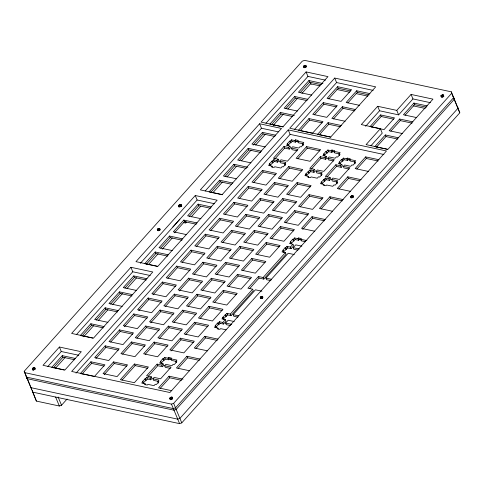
<?xml version="1.0" encoding="UTF-8"?>
<svg xmlns="http://www.w3.org/2000/svg" width="484" height="484" viewBox="0 0 484 484"><rect width="100%" height="100%" fill="white"/><g stroke="black" fill="none" stroke-linecap="round" stroke-linejoin="round"><path stroke-width="0.73" d="M32.331 368.869C32.495 367.659 35.453 366.933 35.078 368.596C34.34 370.817 30.891 367.949 32.864 370.151M157.233 229.416C158.855 233.3 162.079 225.604 157.233 229.416L157.766 230.699M178.517 205.833C178.687 204.623 181.639 203.897 181.264 205.561C180.526 207.781 177.077 204.913 179.05 207.116M169.775 398.356C169.944 397.134 172.933 396.396 172.552 398.078C171.814 400.316 168.329 397.443 170.308 399.639M303.432 66.375C305.053 70.253 308.272 62.557 303.432 66.375L303.964 67.651M260.223 297.351C261.844 301.229 265.063 293.534 260.223 297.351L260.755 298.628M350.561 196.601C352.183 200.479 355.401 192.783 350.561 196.601L351.094 197.877M440.888 95.856C442.515 99.74 445.734 92.045 440.888 95.856L441.42 97.139M67.076 399.046L61.529 405.241L59.344 406.015L36.391 401.091L24.2 371.288L302.246 61.196L304.605 60.361L451.33 91.833L459.8 112.796L181.772 422.865L179.594 423.639L32.64 392.119L32.325 390.812M59.405 347.028L43.009 365.317L64.898 370.012L81.294 351.723L59.405 347.028L61.274 351.511L78.783 355.268M130.91 267.289L71.608 333.422L93.497 338.116L152.799 271.984L130.91 267.289L132.773 271.772L150.282 275.529M195.258 195.518L135.962 261.65L157.851 266.351L217.147 200.213L195.258 195.518L197.127 200.001L214.636 203.758M259.612 123.753L200.309 189.885L222.198 194.58L281.5 128.448L259.612 123.753L261.475 128.236L278.258 131.836M306.088 71.922L261.088 122.107L282.977 126.802L327.971 76.617L306.088 71.922L307.951 76.405L325.46 80.162M172.885 226.99L179.86 219.21M47.855 366.479L61.274 351.511M76.49 334.541L132.773 271.772M140.342 263.332L197.127 200.001M205.192 191.005L261.475 128.236M265.952 123.245L307.951 76.405M75.522 358.499L62.261 355.655L51.776 367.35L64.299 370.036M104.127 326.603L90.865 323.76L80.374 335.454L92.904 338.141M118.423 310.655L105.161 307.812L94.676 319.507L107.938 322.35M132.725 294.708L119.463 291.864L108.979 303.559L122.24 306.402M147.027 278.76L133.766 275.916L123.275 287.611L136.536 290.454M168.474 254.838L155.213 251.989L144.728 263.689L157.252 266.375M182.777 238.884L169.515 236.041L159.03 247.735L172.286 250.585M197.079 222.936L183.817 220.093L173.326 231.788L186.588 234.637M211.375 206.989L198.113 204.145L187.629 215.84L200.89 218.683M232.828 183.067L219.567 180.223L209.076 191.918L222.338 194.762M247.862 167.276L233.863 164.276L223.378 175.97L236.64 178.814M261.427 151.171L248.165 148.328L237.68 160.023L250.942 162.866M275.729 135.224L262.467 132.38L251.976 144.075L265.238 146.918M269.854 124.14L280.339 112.445L294.339 115.446M307.903 99.341L294.641 96.498L284.156 108.192L297.418 111.036M322.937 83.55L308.943 80.544L298.453 92.244L311.714 95.088M53.44 367.834L62.926 357.246L74.711 359.775M82.038 335.932L91.524 325.351L103.316 327.88M96.34 319.984L105.827 309.403L117.612 311.932M110.636 304.037L120.129 293.455L131.914 295.984M124.939 288.089L134.425 277.507L146.216 280.036M146.392 264.167L155.878 253.586L167.664 256.115M160.688 248.219L170.18 237.638L181.966 240.167M174.488 232.828L184.477 221.69L196.268 224.219M189.292 216.324L198.779 205.742L210.564 208.265M210.74 192.396L220.226 181.815L231.279 184.186M225.042 176.448L234.528 165.867L246.314 168.396M239.344 160.5L248.83 149.919L260.616 152.448M253.144 145.109L263.127 133.971L274.918 136.5M271.518 124.618L281.004 114.036L292.79 116.565M285.814 108.67L295.307 98.089L307.092 100.618M300.116 92.722L309.603 82.141L321.394 84.67M55.545 368.173L65.104 357.507M83.726 336.743L93.793 325.514M98.325 320.462L107.884 309.796M112.415 304.745L122.482 293.522M127.008 288.47L136.573 277.804M148.648 264.337L158.214 253.67M162.237 249.181L172.304 237.953M186.673 221.932L185.662 223.051L183.503 222.592M191.204 216.88L200.763 206.214M212.845 192.741L222.41 182.075M226.942 177.023L236.507 166.357M241.54 160.742L251.099 150.076M255.631 145.025L265.196 134.358M273.248 125.374L283.315 114.145M287.847 109.094L297.412 98.427M301.937 93.376L310.498 83.835L320.057 85.886M288.24 129.893L71.644 371.458L169.884 392.53L386.48 150.966L288.24 129.893L290.11 134.377L383.915 154.499M334.716 78.063L289.722 128.248L330.693 137.039L375.693 86.854L334.716 78.063L336.586 82.546L373.17 90.393M76.024 373.134L290.11 134.377M294.587 129.385L336.586 82.546M94.404 376.498L104.895 364.797L90.895 361.796L80.411 373.491L93.672 376.334M105.197 345.848L94.707 357.543L108.706 360.544L119.191 348.849L105.197 345.848L105.857 347.445L118.38 350.132M119.494 329.9L109.009 341.595L123.009 344.596L133.493 332.901L119.494 329.9L120.159 331.492L132.683 334.178M133.796 313.953L123.311 325.647L137.305 328.648L147.795 316.953L133.796 313.953L134.461 315.544L146.985 318.23M148.098 298.005L137.607 309.7L151.607 312.7L162.092 301.006L148.098 298.005L148.757 299.596L161.281 302.282M162.394 282.057L151.909 293.752L165.909 296.752L176.394 285.058L162.394 282.057L163.06 283.648L175.583 286.334M176.696 266.109L166.212 277.804L180.205 280.805L190.696 269.11L176.696 266.109L177.362 267.7L189.885 270.387M190.998 250.155L180.508 261.856L194.507 264.857L204.992 253.162L190.998 250.155L191.658 251.753L204.181 254.439M205.295 234.208L194.81 245.908L208.81 248.909L219.294 237.214L205.295 234.208L205.96 235.805L218.484 238.491M219.597 218.26L209.112 229.954L223.106 232.961L233.597 221.267L219.597 218.26L220.262 219.857L232.786 222.543M233.899 202.312L223.408 214.007L237.408 217.013L247.893 205.313L233.899 202.312L234.558 203.909L247.088 206.595M248.195 186.364L237.711 198.059L251.71 201.066L262.195 189.365L248.195 186.364L248.861 187.961L261.384 190.648M262.497 170.416L252.013 182.111L266.006 185.112L276.497 173.417L262.497 170.416L263.163 172.008L275.686 174.694M288.385 145.599L287.726 144.008L286.467 145.412L289.88 146.144L290.539 147.735L289.317 149.096L288.658 147.505L283.951 146.495L273.46 158.189L278.167 159.2L278.832 160.791L277.61 162.152L274.204 161.42L273.539 159.829L269.267 163.882L269.8 163.997L270.465 165.588L269.933 165.474L274.204 161.42M308.974 118.586L298.489 130.281L312.483 133.281L322.973 121.587L308.974 118.586L309.639 120.177L322.162 122.863M323.276 102.638L312.785 114.333L326.785 117.334L337.269 105.639L323.276 102.638L323.935 104.229L336.459 106.916M337.572 86.69L327.087 98.385L341.087 101.386L351.572 89.691L337.572 86.69L338.237 88.282L350.761 90.968M290.866 142.834L290.333 142.726L287.853 145.484L287.187 143.893L289.668 141.128L290.2 141.243L290.866 142.834L292.124 141.437L295.536 142.163L296.184 141.443L298.283 141.891M269.8 163.997L268.541 165.401L271.954 166.133L272.395 167.192M290.2 141.243L291.459 139.84L294.871 140.572L295.536 142.163M82.068 373.975L91.561 363.393L104.084 366.079M95.868 358.584L105.857 347.445M110.673 342.073L120.159 331.492M124.473 326.682L134.461 315.544M138.769 310.734L148.757 299.596M153.071 294.786L163.06 283.648M167.869 278.282L177.362 267.7M182.172 262.334L191.658 251.753M196.474 246.386L205.96 235.805M210.77 230.438L220.262 219.857M225.072 214.491L234.558 203.909M239.374 198.543L248.861 187.961M253.67 182.589L263.163 172.008M274.622 159.224L284.61 148.086L289.317 149.096M300.147 130.759L309.639 120.177M314.449 114.811L323.935 104.229M328.751 98.863L338.237 88.282M271.954 166.133L271.306 166.853L274.107 167.452L274.755 166.732L280.859 168.039L282.118 166.641L283.267 166.883L285.741 164.118L284.598 163.876L285.856 162.473L279.746 161.16L280.968 159.799L287.46 161.19L297.944 149.495L291.459 148.104L292.675 146.743L298.785 148.056L300.044 146.652L301.187 146.894L303.668 144.129L302.524 143.887L303.783 142.484L297.672 141.171L298.319 140.451L295.518 139.846L294.871 140.572M273.539 159.829L276.951 160.561L278.167 159.2M288.658 147.505L289.88 146.144M113.558 361.905L103.074 373.6L117.067 376.6L127.558 364.906L113.558 361.905L114.224 363.496L126.748 366.182M131.436 341.97L120.946 353.665L134.945 356.666L145.43 344.971L131.436 341.97L132.096 343.561L144.619 346.248M145.732 326.022L135.248 337.717L149.247 340.718L159.732 329.023L145.732 326.022L146.398 327.614L158.921 330.3M160.035 310.075L149.55 321.769L163.544 324.77L174.034 313.075L160.035 310.075L160.7 311.666L173.224 314.352M174.337 294.121L163.846 305.821L177.846 308.822L188.33 297.128L174.337 294.121L174.996 295.718L187.52 298.404M188.633 278.173L178.148 289.874L192.148 292.874L202.633 281.18L188.633 278.173L189.298 279.77L201.822 282.456M202.935 262.225L192.451 273.92L206.444 276.927L216.935 265.232L202.935 262.225L203.601 263.822L216.124 266.509M217.237 246.277L206.747 257.972L220.746 260.979L231.231 249.278L217.237 246.277L217.897 247.875L230.42 250.561M231.533 230.33L221.049 242.024L235.049 245.031L245.533 233.33L231.533 230.33L232.199 231.927L244.722 234.613M245.836 214.382L235.351 226.076L249.345 229.077L259.835 217.383L245.836 214.382L246.501 215.973L259.025 218.659M260.138 198.434L249.647 210.129L263.647 213.129L274.132 201.435L260.138 198.434L260.797 200.025L273.321 202.711M274.434 182.486L263.949 194.181L277.949 197.182L288.434 185.487L274.434 182.486L275.1 184.077L287.623 186.763M288.736 166.538L278.252 178.233L292.245 181.234L302.736 169.539L288.736 166.538L289.402 168.129L301.925 170.816M306.608 146.604L296.123 158.298L310.123 161.299L320.608 149.604L306.608 146.604L307.273 148.195L319.797 150.881M341.323 125.525L328.061 122.676L317.577 134.377L330.838 137.22M355.625 109.578L342.363 106.728L331.873 118.429L345.134 121.272M369.921 93.624L356.66 90.78L346.175 102.475L359.437 105.324M104.235 374.634L114.224 363.496M122.609 354.143L132.096 343.561M136.911 338.195L146.398 327.614M150.712 322.804L160.7 311.666M165.51 306.299L174.996 295.718M179.31 290.908L189.298 279.77M194.108 274.404L203.601 263.822M208.41 258.456L217.897 247.875M222.713 242.508L232.199 231.927M237.009 226.554L246.501 215.973M251.311 210.607L260.797 200.025M265.613 194.659L275.1 184.077M279.909 178.711L289.402 168.129M297.787 158.776L307.273 148.195M319.234 134.855L328.727 124.273L340.512 126.802M333.536 118.907L343.023 108.325L354.814 110.854M347.839 102.959L357.325 92.377L369.111 94.906M134.431 364.004L120.371 379.686L134.37 382.693L148.431 367.005L134.431 364.004L135.096 365.601L147.62 368.288M154.093 342.079L143.609 353.774L157.609 356.775L168.093 345.08L154.093 342.079L154.759 343.67L167.282 346.356M168.396 326.125L157.911 337.826L171.911 340.827L182.395 329.132L168.396 326.125L169.061 327.722L181.585 330.409M182.698 310.177L172.207 321.872L186.207 324.879L196.698 313.184L182.698 310.177L183.357 311.775L195.887 314.461M196.994 294.23L186.509 305.924L200.509 308.931L210.994 297.236L196.994 294.23L197.66 295.827L210.183 298.513M211.296 278.282L200.812 289.976L214.805 292.983L225.296 281.283L211.296 278.282L211.962 279.879L224.485 282.565M225.598 262.334L215.108 274.029L229.107 277.029L239.598 265.335L225.598 262.334L226.258 263.931L238.787 266.617M239.895 246.386L229.41 258.081L243.41 261.082L253.894 249.387L239.895 246.386L240.56 247.977L253.084 250.664M254.197 230.438L243.712 242.133L257.712 245.134L268.197 233.439L254.197 230.438L254.862 232.03L267.386 234.716M268.499 214.491L258.008 226.185L272.008 229.186L282.499 217.491L268.499 214.491L269.158 216.082L281.688 218.768M282.801 198.543L272.31 210.237L286.31 213.238L296.795 201.544L282.801 198.543L283.461 200.134L295.984 202.82M297.097 182.595L286.613 194.29L300.612 197.291L311.097 185.596L297.097 182.595L297.763 184.186L310.286 186.872M324.776 155.781L324.111 154.19L322.852 155.594L326.264 156.326L326.93 157.917L325.708 159.278L325.042 157.687L320.335 156.677L309.851 168.371L314.558 169.382L315.223 170.973L314.001 172.334L310.589 171.602L309.929 170.011L305.658 174.065L306.318 175.656L310.589 171.602M327.257 153.017L326.724 152.908L324.244 155.667L323.578 154.075L326.059 151.31L326.591 151.425L327.257 153.017L328.515 151.619L331.927 152.345L332.575 151.625L334.674 152.073M306.856 175.771L306.19 174.179L304.932 175.583L308.344 176.315L308.786 177.374M326.591 151.425L327.849 150.022L331.262 150.754L331.927 152.345M122.041 380.164L135.096 365.601M145.273 354.252L154.759 343.67M159.575 338.304L169.061 327.722M173.871 322.356L183.357 311.775M188.173 306.408L197.66 295.827M202.475 290.461L211.962 279.879M216.772 274.513L226.258 263.931M231.074 258.559L240.56 247.977M245.376 242.611L254.862 232.03M259.672 226.663L269.158 216.082M273.974 210.715L283.461 200.134M288.276 194.768L297.763 184.186M311.012 169.406L321.001 158.268L325.708 159.278M308.344 176.315L307.697 177.035L310.492 177.634L311.139 176.914L317.25 178.227L318.508 176.823L319.652 177.065L322.132 174.3L320.989 174.058L322.247 172.655L316.137 171.342L317.359 169.981L323.85 171.372L334.335 159.678L327.843 158.286L329.066 156.925L335.17 158.238L336.434 156.834L337.578 157.076L340.058 154.311L338.909 154.069L340.167 152.666L334.063 151.353L334.71 150.633L331.909 150.028L331.262 150.754M309.929 170.011L313.336 170.743L314.558 169.382M325.042 157.687L326.264 156.326M430.445 102.681L412.937 98.924L398.635 114.871L396.771 110.388L377.683 106.292L361.282 124.582L380.37 128.677L382.239 133.16L370.895 145.805M365.632 126.294L379.547 110.775L398.635 114.871M171.433 359.509L169.333 359.061L168.686 359.781L165.274 359.055L161.003 363.103L161.535 363.218L160.876 361.627L159.617 363.03L163.023 363.762L163.689 365.353L162.467 366.715L161.807 365.124L157.094 364.113L146.61 375.808L151.317 376.818L151.982 378.409L150.76 379.771L147.354 379.039L146.688 377.447L142.417 381.501L142.949 381.616L143.615 383.207M180.332 338.195L169.848 349.89L183.847 352.896L194.332 341.196L180.332 338.195L180.998 339.792L193.521 342.478M194.635 322.247L184.15 333.942L198.144 336.949L208.634 325.248L194.635 322.247L195.3 323.844L207.824 326.531M208.937 306.299L198.446 317.994L212.446 320.995L222.93 309.3L208.937 306.299L209.596 307.897L222.12 310.583M223.233 290.352L212.748 302.046L226.748 305.047L237.233 293.352L223.233 290.352L223.898 291.943L236.422 294.629M237.535 274.404L227.05 286.098L241.044 289.099L251.535 277.405L237.535 274.404L238.201 275.995L250.724 278.681M251.837 258.456L241.347 270.151L255.346 273.151L265.831 261.457L251.837 258.456L252.497 260.047L265.02 262.733M266.133 242.508L255.649 254.203L269.649 257.204L280.133 245.509L266.133 242.508L266.799 244.099L279.322 246.786M280.436 226.56L269.951 238.255L283.945 241.256L294.435 229.561L280.436 226.56L281.101 228.152L293.625 230.838M294.738 210.607L284.247 222.307L298.247 225.308L308.731 213.613L294.738 210.607L295.397 212.204L307.927 214.89M309.034 194.659L298.549 206.359L312.549 209.36L323.034 197.666L309.034 194.659L309.7 196.256L322.223 198.942M339.756 163.749L340.288 163.864L339.629 162.273L338.37 163.677L341.777 164.409L342.442 166L341.22 167.361L340.561 165.77L335.848 164.76L325.363 176.454L330.07 177.465L330.735 179.056L329.513 180.417L326.107 179.685L325.442 178.094L321.17 182.147L321.83 183.738L326.107 179.685M370.048 126.614L380.539 114.92L394.533 117.921L384.048 129.615L370.786 126.772M164.016 360.453L163.35 358.862L162.818 358.747L160.337 361.512L160.876 361.627M350.186 160.156L348.087 159.708L347.439 160.428L344.027 159.696L342.769 161.099L342.103 159.508L341.571 159.393L339.09 162.158L339.629 162.273M142.949 381.616L141.691 383.019L145.103 383.751L145.545 384.81M163.35 358.862L164.608 357.458L168.021 358.19L168.686 359.781M322.368 183.853L321.703 182.262L320.444 183.666L323.856 184.392L324.298 185.457M342.103 159.508L343.362 158.105L346.774 158.837L347.439 160.428M148.273 376.286L157.76 365.704L162.467 366.715M171.009 350.93L180.998 339.792M185.808 334.426L195.3 323.844M200.11 318.478L209.596 307.897M214.412 302.524L223.898 291.943M228.708 286.576L238.201 275.995M243.01 270.629L252.497 260.047M257.313 254.681L266.799 244.099M271.609 238.733L281.101 228.152M285.911 222.785L295.397 212.204M300.213 206.837L309.7 196.256M327.027 176.932L336.513 166.351L341.22 167.361M371.712 127.092L381.198 116.511L393.728 119.197M143.076 383.092L147.354 379.039M340.252 163.199L342.236 160.984L342.769 161.099M145.103 383.751L144.456 384.471L147.251 385.076L147.904 384.35L154.009 385.663L155.267 384.26L156.417 384.502L158.891 381.737L157.748 381.495L159.006 380.091L152.896 378.778L154.118 377.417L160.609 378.809L171.094 367.114L164.602 365.722L165.824 364.361L171.935 365.674L173.193 364.271L174.337 364.512L176.817 361.748L175.668 361.506L176.926 360.102L170.822 358.789L171.469 358.069L168.668 357.464L168.021 358.19M146.688 377.447L150.1 378.179L151.317 376.818M161.807 365.124L163.023 363.762M323.856 184.392L323.209 185.118L326.004 185.717L326.658 184.997L332.762 186.304L334.021 184.9L335.164 185.148L337.644 182.383L336.501 182.135L337.759 180.732L331.649 179.425L332.871 178.064L339.363 179.455L349.847 167.76L343.356 166.369L344.578 165.008L350.688 166.314L351.947 164.911L353.09 165.159L355.571 162.394L354.421 162.152L355.679 160.748L349.575 159.436L350.222 158.716L347.421 158.111L346.774 158.837M325.442 178.094L328.854 178.826L330.07 177.465M340.561 165.77L341.777 164.409M380.37 128.677L366.073 144.625L387.962 149.32L432.956 99.135L411.067 94.441L396.771 110.388M183.031 379.184L169.037 376.183L158.546 387.878L171.808 390.721M200.17 359.092L186.909 356.248L176.424 367.943L189.686 370.786M218.048 339.157L204.786 336.307L194.296 348.008L207.557 350.852M301.344 240.003L299.245 239.556L298.598 240.276L295.192 239.55L290.92 243.597L291.453 243.712L290.787 242.121L289.529 243.525L292.941 244.257L293.6 245.848L291.065 248.679L287.659 247.947L283.388 252.001L283.92 252.116L283.255 250.518L281.997 251.922L285.409 252.654L286.074 254.251L263.786 279.105L263.121 277.513L258.414 276.503L247.923 288.198L252.63 289.208L253.295 290.805L231.007 315.659L227.595 314.927L226.936 313.336L222.664 317.389L223.106 318.454M325.296 219.542L312.035 216.699L301.55 228.394L314.812 231.237M343.174 199.608L329.913 196.764L319.428 208.459L332.689 211.302M361.046 179.673L347.784 176.823L337.3 188.524L350.561 191.368M378.924 159.732L365.662 156.889L355.177 168.583L368.439 171.433M398.586 137.807L385.325 134.963L374.84 146.658L387.363 149.344M412.888 121.859L399.627 119.016L389.136 130.71L402.398 133.554M427.184 105.911L413.923 103.068L403.438 114.762L416.7 117.606M227.595 314.927L223.324 318.98L223.862 319.095L223.197 317.504L221.938 318.908L225.35 319.64L226.01 321.231L223.475 324.062L220.063 323.33L218.804 324.734L218.145 323.137L217.606 323.022L215.132 325.786L215.664 325.901L216.33 327.499M286.401 249.351L285.735 247.754L285.203 247.639L282.723 250.403L283.255 250.518M293.933 240.947L293.268 239.356L292.735 239.241L290.255 242.006L290.787 242.121M215.664 325.901L214.406 327.305L217.818 328.037L218.26 329.102M218.145 323.137L219.403 321.733L222.809 322.465L223.475 324.062M285.735 247.754L286.994 246.35L290.406 247.082L291.065 248.679M293.268 239.356L294.526 237.953L297.938 238.685L298.598 240.276M160.21 388.356L169.696 377.774L181.488 380.303M178.088 368.421L187.574 357.839L199.36 360.368M195.959 348.486L205.446 337.905L217.237 340.434M249.587 288.676L259.073 278.094L263.786 279.105M302.712 229.428L312.7 218.29L324.486 220.819M321.086 208.937L330.578 198.355L342.363 200.884M338.963 189.002L348.45 178.421L359.503 180.792M356.841 169.067L366.327 158.486L378.113 161.015M376.498 147.136L385.99 136.555L397.775 139.083M390.8 131.188L400.286 120.607L412.078 123.136M405.102 115.24L414.588 104.659L426.38 107.188M215.791 327.384L218.272 324.619L218.804 324.734M217.818 328.037L217.171 328.763L219.966 329.362L220.613 328.636L226.046 329.804M222.809 322.465L225.35 319.64M226.936 313.336L230.342 314.068L252.63 289.208M263.121 277.513L285.409 252.654M290.406 247.082L292.941 244.257M297.938 238.685L298.586 237.959L301.381 238.564L300.733 239.284L301.399 240.881L305.471 241.752M230.348 325.532L226.276 324.661L225.611 323.07L228.145 320.239L234.256 321.551M237.88 317.135L233.808 316.264L233.143 314.667L255.431 289.807L261.923 291.199M270.907 280.635L266.581 279.71L265.922 278.112L288.21 253.253L294.314 254.566M297.938 250.149L293.867 249.278L293.201 247.687L295.742 244.856L301.847 246.168M24.515 372.595L171.463 404.116L173.647 403.341L451.675 93.273L451.33 91.833M453.526 97.768L453.193 96.316L453.538 97.756L175.511 407.824L173.332 408.599L26.378 377.078L26.063 375.772L27.044 378.669L173.998 410.196L176.176 409.416L454.204 99.353L453.859 97.907L454.192 99.359M457.931 108.313L457.592 106.873L457.937 108.313L179.909 418.382L177.731 419.156L30.776 387.636L30.462 386.329L31.793 389.529M336.967 89.51L349.466 92.196M356.085 93.612L367.852 96.135M413.439 105.917L425.206 108.44M270.592 124.297L283.116 126.983M303.087 143.784L298.338 142.768L297.672 141.171M339.478 153.966L334.722 152.95L334.063 151.353M287.187 143.893L287.726 144.008M323.578 154.075L324.111 154.19M354.99 162.049L350.234 161.027L349.575 159.436M297.17 150.778L292.118 149.695L291.459 148.104M333.555 160.96L328.509 159.877L327.843 158.286M349.067 169.043L344.021 167.96L343.356 166.369M285.161 163.773L280.411 162.757L279.746 161.16M321.551 173.956L316.802 172.939L316.137 171.342M305.658 174.065L306.19 174.179M337.064 182.038L332.314 181.016L331.649 179.425M321.17 182.147L321.703 182.262M300.733 239.284L306.844 240.596M293.201 247.687L299.312 248.994M265.922 278.112L271.687 279.353M233.143 314.667L238.57 315.834M222.664 317.389L223.197 317.504M225.611 323.07L231.721 324.377M176.237 361.403L171.481 360.386L170.822 358.789M170.314 368.397L165.268 367.314L164.602 365.722M158.31 381.392L153.561 380.376L152.896 378.778M451.675 93.273L459.8 112.796M443.344 94.985L443.876 96.268M443.078 94.888L443.61 96.171M442.751 94.858L443.55 96.782M442.388 94.894L443.187 96.818M442.013 94.997L442.818 96.915M441.656 95.154L442.455 97.078M441.335 95.36L442.134 97.284M441.075 95.602L441.608 96.885M411.067 94.441L412.937 98.924M413.923 103.068L414.588 104.659M399.627 119.016L400.286 120.607M377.683 106.292L379.547 110.775M380.539 114.92L381.198 116.511M385.325 134.963L385.99 136.555M356.66 90.78L357.325 92.377M365.662 156.889L366.327 158.486M342.363 106.728L343.023 108.325M354.421 162.152L355.087 163.743M347.421 158.111L348.087 159.708M305.882 65.503L306.414 66.78M305.616 65.407L306.148 66.683M305.289 65.376L306.088 67.294M304.926 65.413L305.731 67.33M343.362 158.105L344.027 159.696M304.557 65.509L305.356 67.433M328.061 122.676L328.727 124.273M304.194 65.673L304.993 67.591M303.873 65.878L304.672 67.796M303.613 66.114L304.146 67.397M310.238 82.171L311.097 84.24M308.943 80.544L309.603 82.141M341.571 159.393L342.236 160.984M338.909 154.069L339.574 155.66M347.784 176.823L348.45 178.421M353.011 195.73L353.544 197.006M352.745 195.633L353.278 196.909M352.419 195.603L353.217 197.52M352.056 195.639L352.594 196.915M351.686 195.736L352.485 197.66M351.324 195.899L352.128 197.817M331.909 150.028L332.575 151.625M351.003 196.105L351.801 198.023M350.743 196.341L351.275 197.623M335.848 164.76L336.513 166.351M327.849 150.022L328.515 151.619M326.059 151.31L326.724 152.908M336.501 182.135L337.16 183.732M320.335 156.677L321.001 158.268M294.641 96.498L295.307 98.089M328.854 178.826L329.513 180.417M324.183 179.497L324.849 181.089M323.645 179.382L324.31 180.974M320.989 174.058L321.648 175.65M329.913 196.764L330.578 198.355M302.524 143.887L303.184 145.478M313.336 170.743L314.001 172.334M295.518 139.846L296.184 141.443M308.671 171.415L309.33 173.006M308.133 171.3L308.798 172.891M280.339 112.445L281.004 114.036M291.459 139.84L292.124 141.437M289.668 141.128L290.333 142.726M283.951 146.495L284.61 148.086M312.035 216.699L312.7 218.29M284.598 163.876L285.264 165.468M276.951 160.561L277.61 162.152M262.467 132.38L263.127 133.971M272.28 161.232L272.946 162.824M271.748 161.118L272.407 162.709M298.586 237.959L299.245 239.556M294.526 237.953L295.192 239.55M292.735 239.241L293.395 240.832M248.165 148.328L248.83 149.919M286.994 246.35L287.659 247.947M285.203 247.639L285.863 249.236M233.863 164.276L234.528 165.867M219.567 180.223L220.226 181.815M258.414 276.503L259.073 278.094M262.407 296.383L262.939 297.66M262.08 296.353L262.612 297.63M261.717 296.389L262.522 298.307M261.348 296.486L262.147 298.41M260.985 296.65L261.784 298.567M260.664 296.855L261.197 298.132M260.404 297.091L260.937 298.374M198.113 204.145L198.779 205.742M230.342 314.068L231.007 315.659M181.252 204.865L181.784 206.148M181.064 204.708L181.597 205.99M180.792 204.611L181.331 205.894M180.471 204.581L181.27 206.505M180.108 204.617L180.907 206.541M225.677 314.739L226.337 316.33M179.733 204.72L180.532 206.644M225.139 314.624L225.804 316.215M179.376 204.877L180.175 206.801M179.05 205.083L179.854 207.007M178.79 205.325L179.322 206.607M185.402 221.388L185.977 222.767M178.608 205.579L179.141 206.862M183.817 220.093L184.477 221.69M219.403 321.733L220.063 323.33M217.606 323.022L218.272 324.619M169.515 236.041L170.18 237.638M204.786 336.307L205.446 337.905M159.69 228.545L160.222 229.827M159.417 228.454L159.956 229.731M159.097 228.418L159.895 230.342M158.734 228.454L159.532 230.378M158.359 228.557L159.157 230.481M158.002 228.714L158.8 230.638M157.675 228.926L158.48 230.844M157.415 229.162L157.947 230.444M155.213 251.989L155.878 253.586M186.909 356.248L187.574 357.839M175.668 361.506L176.115 362.564M168.668 357.464L169.333 359.061M133.766 275.916L134.425 277.507M164.608 357.458L165.274 359.055M162.818 358.747L163.483 360.344M169.037 376.183L169.696 377.774M172.08 397.122L172.613 398.405M171.747 397.092L172.546 399.016M171.384 397.128L172.183 399.052M173.647 403.341L181.772 422.865M171.003 397.231L171.802 399.149M157.094 364.113L157.76 365.704M170.64 397.394L171.439 399.312M170.314 397.6L171.118 399.524M170.053 397.842L170.852 399.766M169.866 398.102L170.398 399.379M171.463 404.116L179.594 423.639M157.748 381.495L158.413 383.086M119.463 291.864L120.129 293.455M150.1 378.179L150.76 379.771M145.43 378.851L146.095 380.442M144.898 378.736L145.557 380.327M105.161 307.812L105.827 309.403M90.865 323.76L91.524 325.351M90.895 361.796L91.561 363.393M62.261 355.655L62.926 357.246M58.086 396.965L61.529 405.241M55.612 397.049L59.344 406.015M34.606 367.646L35.138 368.929M34.279 367.616L35.084 369.54M33.922 367.652L34.721 369.576M33.547 367.755L34.346 369.679M33.184 367.913L33.989 369.836M32.864 368.118L33.668 370.042M32.603 368.36L33.402 370.278M32.422 368.614L32.954 369.897M24.2 371.288L25.797 375.13M27.019 378.052L30.177 385.639M36.391 401.091L32.343 390.812L32.658 392.125M26.729 377.363L27.044 378.669"/></g></svg>
